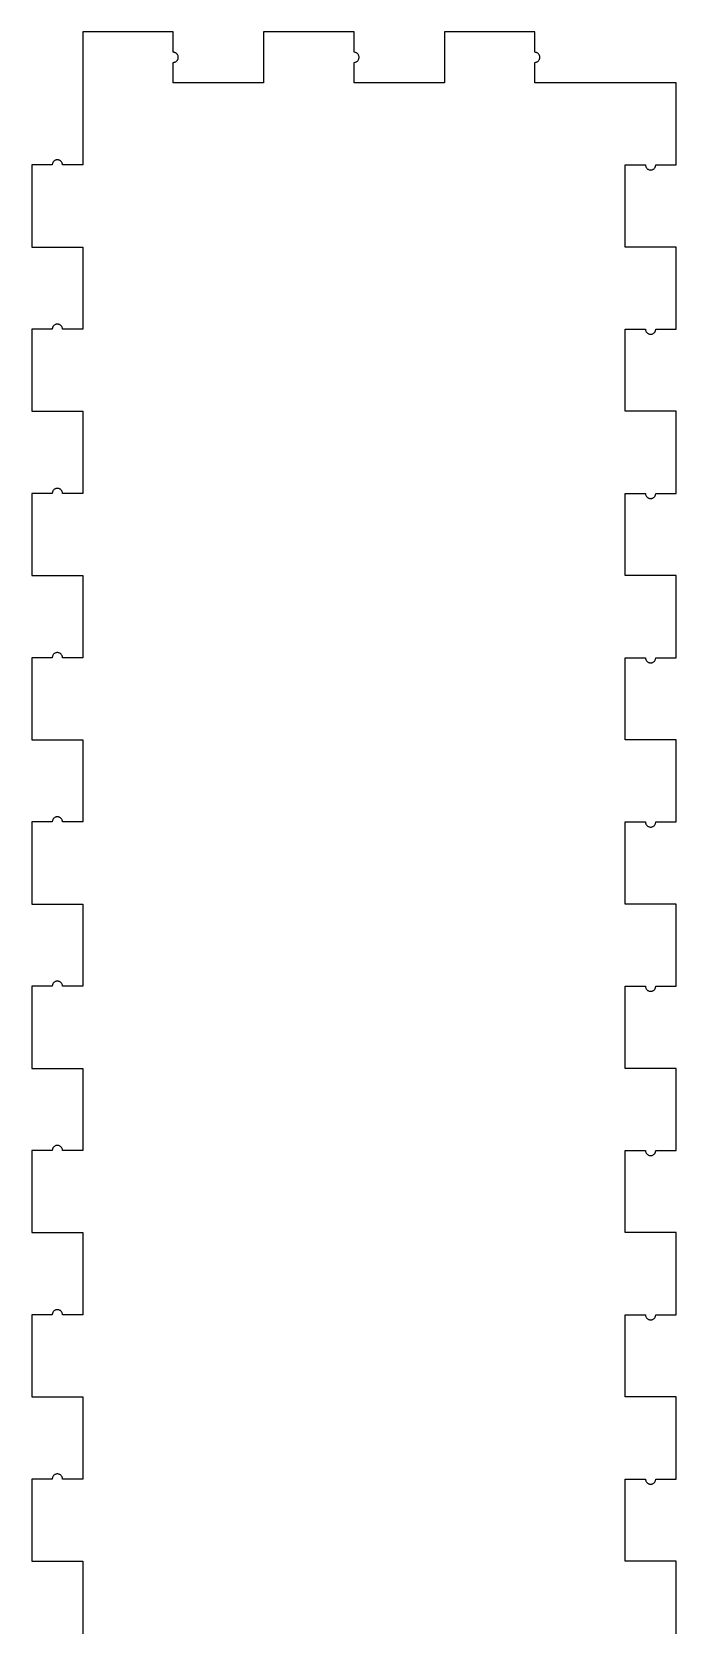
# Model space of a CAD drawing. Header units: metres. Extents: x -3 to 302, y -3 to 183.
# Drawn here: x 176.9 to 216.1, y 86.1 to 183.1 of the extents above; entities that cross this region are included whole.
import ezdxf

# ---------------------------------------------------------------- set-up
doc = ezdxf.new("R2010")
doc.units = ezdxf.units.M

msp = doc.modelspace()

# ---------------------------------------------------------------- linework, layer by layer
for p, q in [((185.5, 183.1), (180, 183.1)), ((180, 183.1), (180, 175)), ((185.5, 181.86), (185.5, 183.1)), ((196.5, 183.1), (191, 183.1)), ((191, 183.1), (191, 180)), ((196.5, 181.86), (196.5, 183.1)), ((207.5, 183.1), (202, 183.1)), ((202, 183.1), (202, 180)), ((207.5, 181.86), (207.5, 183.1)), ((185.532, 181.858), (185.5, 181.86)), ((185.564, 181.853), (185.532, 181.858)), ((185.596, 181.845), (185.564, 181.853)), ((185.626, 181.833), (185.596, 181.845)), ((185.655, 181.818), (185.626, 181.833)), ((185.682, 181.801), (185.655, 181.818)), ((185.707, 181.78), (185.682, 181.801)), ((185.73, 181.757), (185.707, 181.78)), ((185.751, 181.732), (185.73, 181.757)), ((185.768, 181.705), (185.751, 181.732)), ((185.751, 181.368), (185.768, 181.395)), ((185.783, 181.676), (185.768, 181.705)), ((185.768, 181.395), (185.783, 181.424)), ((185.795, 181.646), (185.783, 181.676)), ((185.783, 181.424), (185.795, 181.454)), ((185.803, 181.614), (185.795, 181.646)), ((185.795, 181.454), (185.803, 181.486)), ((185.808, 181.582), (185.803, 181.614)), ((185.803, 181.486), (185.808, 181.518)), ((185.81, 181.55), (185.808, 181.582)), ((185.808, 181.518), (185.81, 181.55)), ((196.532, 181.858), (196.5, 181.86)), ((196.564, 181.853), (196.532, 181.858)), ((196.596, 181.845), (196.564, 181.853)), ((196.626, 181.833), (196.596, 181.845)), ((196.655, 181.818), (196.626, 181.833)), ((196.682, 181.801), (196.655, 181.818)), ((196.707, 181.78), (196.682, 181.801)), ((196.73, 181.757), (196.707, 181.78)), ((196.751, 181.732), (196.73, 181.757)), ((196.768, 181.705), (196.751, 181.732)), ((196.751, 181.368), (196.768, 181.395)), ((196.783, 181.676), (196.768, 181.705)), ((196.768, 181.395), (196.783, 181.424)), ((196.795, 181.646), (196.783, 181.676)), ((196.783, 181.424), (196.795, 181.454)), ((196.803, 181.614), (196.795, 181.646)), ((196.795, 181.454), (196.803, 181.486)), ((196.808, 181.582), (196.803, 181.614)), ((196.803, 181.486), (196.808, 181.518)), ((196.81, 181.55), (196.808, 181.582)), ((196.808, 181.518), (196.81, 181.55)), ((207.532, 181.858), (207.5, 181.86)), ((207.564, 181.853), (207.532, 181.858)), ((207.596, 181.845), (207.564, 181.853)), ((207.626, 181.833), (207.596, 181.845)), ((207.655, 181.818), (207.626, 181.833)), ((207.682, 181.801), (207.655, 181.818)), ((207.707, 181.78), (207.682, 181.801)), ((207.73, 181.757), (207.707, 181.78)), ((207.751, 181.732), (207.73, 181.757)), ((207.768, 181.705), (207.751, 181.732)), ((207.751, 181.368), (207.768, 181.395)), ((207.783, 181.676), (207.768, 181.705)), ((207.768, 181.395), (207.783, 181.424)), ((207.795, 181.646), (207.783, 181.676)), ((207.783, 181.424), (207.795, 181.454)), ((207.803, 181.614), (207.795, 181.646)), ((207.795, 181.454), (207.803, 181.486)), ((207.808, 181.582), (207.803, 181.614)), ((207.803, 181.486), (207.808, 181.518)), ((207.81, 181.55), (207.808, 181.582)), ((207.808, 181.518), (207.81, 181.55)), ((185.5, 181.24), (185.532, 181.242)), ((185.5, 180), (185.5, 181.24)), ((185.532, 181.242), (185.564, 181.247)), ((185.564, 181.247), (185.596, 181.255)), ((185.596, 181.255), (185.626, 181.267)), ((185.626, 181.267), (185.655, 181.282)), ((185.655, 181.282), (185.682, 181.299)), ((185.682, 181.299), (185.707, 181.32)), ((185.707, 181.32), (185.73, 181.343)), ((185.73, 181.343), (185.751, 181.368)), ((196.5, 181.24), (196.532, 181.242)), ((196.5, 180), (196.5, 181.24)), ((196.532, 181.242), (196.564, 181.247)), ((196.564, 181.247), (196.596, 181.255)), ((196.596, 181.255), (196.626, 181.267)), ((196.626, 181.267), (196.655, 181.282)), ((196.655, 181.282), (196.682, 181.299)), ((196.682, 181.299), (196.707, 181.32)), ((196.707, 181.32), (196.73, 181.343)), ((196.73, 181.343), (196.751, 181.368)), ((207.5, 181.24), (207.532, 181.242)), ((207.5, 180), (207.5, 181.24)), ((207.532, 181.242), (207.564, 181.247)), ((207.564, 181.247), (207.596, 181.255)), ((207.596, 181.255), (207.626, 181.267)), ((207.626, 181.267), (207.655, 181.282)), ((207.655, 181.282), (207.682, 181.299)), ((207.682, 181.299), (207.707, 181.32)), ((207.707, 181.32), (207.73, 181.343)), ((207.73, 181.343), (207.751, 181.368)), ((191, 180), (185.5, 180)), ((202, 180), (196.5, 180)), ((216.1, 180), (207.5, 180)), ((216.1, 175), (216.1, 180)), ((178.14, 175), (176.9, 175)), ((176.9, 175), (176.9, 170)), ((178.142, 175.032), (178.14, 175)), ((178.147, 175.064), (178.142, 175.032)), ((178.155, 175.096), (178.147, 175.064)), ((178.167, 175.126), (178.155, 175.096)), ((178.182, 175.155), (178.167, 175.126)), ((178.199, 175.182), (178.182, 175.155)), ((178.22, 175.207), (178.199, 175.182)), ((178.243, 175.23), (178.22, 175.207)), ((178.268, 175.251), (178.243, 175.23)), ((178.295, 175.268), (178.268, 175.251)), ((178.324, 175.283), (178.295, 175.268)), ((178.354, 175.295), (178.324, 175.283)), ((178.386, 175.303), (178.354, 175.295)), ((178.418, 175.308), (178.386, 175.303)), ((178.45, 175.31), (178.418, 175.308)), ((178.482, 175.308), (178.45, 175.31)), ((178.514, 175.303), (178.482, 175.308)), ((178.546, 175.295), (178.514, 175.303)), ((178.576, 175.283), (178.546, 175.295)), ((178.605, 175.268), (178.576, 175.283)), ((178.632, 175.251), (178.605, 175.268)), ((178.657, 175.23), (178.632, 175.251)), ((178.68, 175.207), (178.657, 175.23)), ((178.701, 175.182), (178.68, 175.207)), ((178.718, 175.155), (178.701, 175.182)), ((178.733, 175.126), (178.718, 175.155)), ((178.745, 175.096), (178.733, 175.126)), ((178.753, 175.064), (178.745, 175.096)), ((178.758, 175.032), (178.753, 175.064)), ((178.76, 175), (178.758, 175.032)), ((180, 175), (178.76, 175)), ((213, 170), (213, 175)), ((213, 175), (214.24, 175)), ((214.24, 175), (214.242, 174.968)), ((214.242, 174.968), (214.247, 174.936)), ((214.247, 174.936), (214.255, 174.904)), ((214.255, 174.904), (214.267, 174.874)), ((214.267, 174.874), (214.282, 174.845)), ((214.282, 174.845), (214.299, 174.818)), ((214.299, 174.818), (214.32, 174.793)), ((214.32, 174.793), (214.343, 174.77)), ((214.343, 174.77), (214.368, 174.749)), ((214.368, 174.749), (214.395, 174.732)), ((214.395, 174.732), (214.424, 174.717)), ((214.424, 174.717), (214.454, 174.705)), ((214.454, 174.705), (214.486, 174.697)), ((214.486, 174.697), (214.518, 174.692)), ((214.518, 174.692), (214.55, 174.69)), ((214.55, 174.69), (214.582, 174.692)), ((214.582, 174.692), (214.614, 174.697)), ((214.614, 174.697), (214.646, 174.705)), ((214.646, 174.705), (214.676, 174.717)), ((214.676, 174.717), (214.705, 174.732)), ((214.705, 174.732), (214.732, 174.749)), ((214.732, 174.749), (214.757, 174.77)), ((214.757, 174.77), (214.78, 174.793)), ((214.78, 174.793), (214.801, 174.818)), ((214.801, 174.818), (214.818, 174.845)), ((214.818, 174.845), (214.833, 174.874)), ((214.833, 174.874), (214.845, 174.904)), ((214.845, 174.904), (214.853, 174.936)), ((214.853, 174.936), (214.858, 174.968)), ((214.858, 174.968), (214.86, 175)), ((214.86, 175), (216.1, 175)), ((176.9, 170), (180, 170)), ((180, 170), (180, 165)), ((216.1, 170), (213, 170)), ((216.1, 165), (216.1, 170)), ((178.14, 165), (176.9, 165)), ((176.9, 165), (176.9, 160)), ((178.142, 165.032), (178.14, 165)), ((178.147, 165.064), (178.142, 165.032)), ((178.155, 165.096), (178.147, 165.064)), ((178.167, 165.126), (178.155, 165.096)), ((178.182, 165.155), (178.167, 165.126)), ((178.199, 165.182), (178.182, 165.155)), ((178.22, 165.207), (178.199, 165.182)), ((178.243, 165.23), (178.22, 165.207)), ((178.268, 165.251), (178.243, 165.23)), ((178.295, 165.268), (178.268, 165.251)), ((178.324, 165.283), (178.295, 165.268)), ((178.354, 165.295), (178.324, 165.283)), ((178.386, 165.303), (178.354, 165.295)), ((178.418, 165.308), (178.386, 165.303)), ((178.45, 165.31), (178.418, 165.308)), ((178.482, 165.308), (178.45, 165.31)), ((178.514, 165.303), (178.482, 165.308)), ((178.546, 165.295), (178.514, 165.303)), ((178.576, 165.283), (178.546, 165.295)), ((178.605, 165.268), (178.576, 165.283)), ((178.632, 165.251), (178.605, 165.268)), ((178.657, 165.23), (178.632, 165.251)), ((178.68, 165.207), (178.657, 165.23)), ((178.701, 165.182), (178.68, 165.207)), ((178.718, 165.155), (178.701, 165.182)), ((178.733, 165.126), (178.718, 165.155)), ((178.745, 165.096), (178.733, 165.126)), ((178.753, 165.064), (178.745, 165.096)), ((178.758, 165.032), (178.753, 165.064)), ((178.76, 165), (178.758, 165.032)), ((180, 165), (178.76, 165)), ((213, 160), (213, 165)), ((213, 165), (214.24, 165)), ((214.24, 165), (214.242, 164.968)), ((214.242, 164.968), (214.247, 164.936)), ((214.247, 164.936), (214.255, 164.904)), ((214.255, 164.904), (214.267, 164.874)), ((214.833, 164.874), (214.845, 164.904)), ((214.845, 164.904), (214.853, 164.936)), ((214.853, 164.936), (214.858, 164.968)), ((214.858, 164.968), (214.86, 165)), ((214.86, 165), (216.1, 165)), ((214.267, 164.874), (214.282, 164.845)), ((214.282, 164.845), (214.299, 164.818)), ((214.299, 164.818), (214.32, 164.793)), ((214.32, 164.793), (214.343, 164.77)), ((214.343, 164.77), (214.368, 164.749)), ((214.368, 164.749), (214.395, 164.732)), ((214.395, 164.732), (214.424, 164.717)), ((214.424, 164.717), (214.454, 164.705)), ((214.454, 164.705), (214.486, 164.697)), ((214.486, 164.697), (214.518, 164.692)), ((214.518, 164.692), (214.55, 164.69)), ((214.55, 164.69), (214.582, 164.692)), ((214.582, 164.692), (214.614, 164.697)), ((214.614, 164.697), (214.646, 164.705)), ((214.646, 164.705), (214.676, 164.717)), ((214.676, 164.717), (214.705, 164.732)), ((214.705, 164.732), (214.732, 164.749)), ((214.732, 164.749), (214.757, 164.77)), ((214.757, 164.77), (214.78, 164.793)), ((214.78, 164.793), (214.801, 164.818)), ((214.801, 164.818), (214.818, 164.845)), ((214.818, 164.845), (214.833, 164.874)), ((176.9, 160), (180, 160)), ((180, 160), (180, 155)), ((216.1, 160), (213, 160)), ((216.1, 155), (216.1, 160)), ((178.22, 155.207), (178.199, 155.182)), ((178.243, 155.23), (178.22, 155.207)), ((178.268, 155.251), (178.243, 155.23)), ((178.295, 155.268), (178.268, 155.251)), ((178.324, 155.283), (178.295, 155.268)), ((178.354, 155.295), (178.324, 155.283)), ((178.386, 155.303), (178.354, 155.295)), ((178.418, 155.308), (178.386, 155.303)), ((178.45, 155.31), (178.418, 155.308)), ((178.482, 155.308), (178.45, 155.31)), ((178.514, 155.303), (178.482, 155.308)), ((178.546, 155.295), (178.514, 155.303)), ((178.576, 155.283), (178.546, 155.295)), ((178.605, 155.268), (178.576, 155.283)), ((178.632, 155.251), (178.605, 155.268)), ((178.657, 155.23), (178.632, 155.251)), ((178.68, 155.207), (178.657, 155.23)), ((178.701, 155.182), (178.68, 155.207)), ((178.14, 155), (176.9, 155)), ((176.9, 155), (176.9, 150)), ((178.142, 155.032), (178.14, 155)), ((178.147, 155.064), (178.142, 155.032)), ((178.155, 155.096), (178.147, 155.064)), ((178.167, 155.126), (178.155, 155.096)), ((178.182, 155.155), (178.167, 155.126)), ((178.199, 155.182), (178.182, 155.155)), ((178.718, 155.155), (178.701, 155.182)), ((178.733, 155.126), (178.718, 155.155)), ((178.745, 155.096), (178.733, 155.126)), ((178.753, 155.064), (178.745, 155.096)), ((178.758, 155.032), (178.753, 155.064)), ((178.76, 155), (178.758, 155.032)), ((180, 155), (178.76, 155)), ((213, 150), (213, 155)), ((213, 155), (214.24, 155)), ((214.24, 155), (214.242, 154.968)), ((214.242, 154.968), (214.247, 154.936)), ((214.247, 154.936), (214.255, 154.904)), ((214.255, 154.904), (214.267, 154.874)), ((214.267, 154.874), (214.282, 154.845)), ((214.282, 154.845), (214.299, 154.818)), ((214.299, 154.818), (214.32, 154.793)), ((214.32, 154.793), (214.343, 154.77)), ((214.343, 154.77), (214.368, 154.749)), ((214.368, 154.749), (214.395, 154.732)), ((214.395, 154.732), (214.424, 154.717)), ((214.424, 154.717), (214.454, 154.705)), ((214.454, 154.705), (214.486, 154.697)), ((214.486, 154.697), (214.518, 154.692)), ((214.518, 154.692), (214.55, 154.69)), ((214.55, 154.69), (214.582, 154.692)), ((214.582, 154.692), (214.614, 154.697)), ((214.614, 154.697), (214.646, 154.705)), ((214.646, 154.705), (214.676, 154.717)), ((214.676, 154.717), (214.705, 154.732)), ((214.705, 154.732), (214.732, 154.749)), ((214.732, 154.749), (214.757, 154.77)), ((214.757, 154.77), (214.78, 154.793)), ((214.78, 154.793), (214.801, 154.818)), ((214.801, 154.818), (214.818, 154.845)), ((214.818, 154.845), (214.833, 154.874)), ((214.833, 154.874), (214.845, 154.904)), ((214.845, 154.904), (214.853, 154.936)), ((214.853, 154.936), (214.858, 154.968)), ((214.858, 154.968), (214.86, 155)), ((214.86, 155), (216.1, 155)), ((176.9, 150), (180, 150)), ((180, 150), (180, 145)), ((216.1, 150), (213, 150)), ((216.1, 145), (216.1, 150)), ((178.14, 145), (176.9, 145)), ((176.9, 145), (176.9, 140)), ((178.142, 145.032), (178.14, 145)), ((178.147, 145.064), (178.142, 145.032)), ((178.155, 145.096), (178.147, 145.064)), ((178.167, 145.126), (178.155, 145.096)), ((178.182, 145.155), (178.167, 145.126)), ((178.199, 145.182), (178.182, 145.155)), ((178.22, 145.207), (178.199, 145.182)), ((178.243, 145.23), (178.22, 145.207)), ((178.268, 145.251), (178.243, 145.23)), ((178.295, 145.268), (178.268, 145.251)), ((178.324, 145.283), (178.295, 145.268)), ((178.354, 145.295), (178.324, 145.283)), ((178.386, 145.303), (178.354, 145.295)), ((178.418, 145.308), (178.386, 145.303)), ((178.45, 145.31), (178.418, 145.308)), ((178.482, 145.308), (178.45, 145.31)), ((178.514, 145.303), (178.482, 145.308)), ((178.546, 145.295), (178.514, 145.303)), ((178.576, 145.283), (178.546, 145.295)), ((178.605, 145.268), (178.576, 145.283)), ((178.632, 145.251), (178.605, 145.268)), ((178.657, 145.23), (178.632, 145.251)), ((178.68, 145.207), (178.657, 145.23)), ((178.701, 145.182), (178.68, 145.207)), ((178.718, 145.155), (178.701, 145.182)), ((178.733, 145.126), (178.718, 145.155)), ((178.745, 145.096), (178.733, 145.126)), ((178.753, 145.064), (178.745, 145.096)), ((178.758, 145.032), (178.753, 145.064)), ((178.76, 145), (178.758, 145.032)), ((180, 145), (178.76, 145)), ((213, 140), (213, 145)), ((213, 145), (214.24, 145)), ((214.24, 145), (214.242, 144.968)), ((214.242, 144.968), (214.247, 144.936)), ((214.247, 144.936), (214.255, 144.904)), ((214.255, 144.904), (214.267, 144.874)), ((214.267, 144.874), (214.282, 144.845)), ((214.282, 144.845), (214.299, 144.818)), ((214.299, 144.818), (214.32, 144.793)), ((214.32, 144.793), (214.343, 144.77)), ((214.343, 144.77), (214.368, 144.749)), ((214.368, 144.749), (214.395, 144.732)), ((214.395, 144.732), (214.424, 144.717)), ((214.424, 144.717), (214.454, 144.705)), ((214.454, 144.705), (214.486, 144.697)), ((214.486, 144.697), (214.518, 144.692)), ((214.518, 144.692), (214.55, 144.69)), ((214.55, 144.69), (214.582, 144.692)), ((214.582, 144.692), (214.614, 144.697)), ((214.614, 144.697), (214.646, 144.705)), ((214.646, 144.705), (214.676, 144.717)), ((214.676, 144.717), (214.705, 144.732)), ((214.705, 144.732), (214.732, 144.749)), ((214.732, 144.749), (214.757, 144.77)), ((214.757, 144.77), (214.78, 144.793)), ((214.78, 144.793), (214.801, 144.818)), ((214.801, 144.818), (214.818, 144.845)), ((214.818, 144.845), (214.833, 144.874)), ((214.833, 144.874), (214.845, 144.904)), ((214.845, 144.904), (214.853, 144.936)), ((214.853, 144.936), (214.858, 144.968)), ((214.858, 144.968), (214.86, 145)), ((214.86, 145), (216.1, 145)), ((176.9, 140), (180, 140)), ((180, 140), (180, 135)), ((216.1, 140), (213, 140)), ((216.1, 135), (216.1, 140)), ((178.14, 135), (176.9, 135)), ((176.9, 135), (176.9, 130)), ((178.142, 135.032), (178.14, 135)), ((178.147, 135.064), (178.142, 135.032)), ((178.155, 135.096), (178.147, 135.064)), ((178.167, 135.126), (178.155, 135.096)), ((178.182, 135.155), (178.167, 135.126)), ((178.199, 135.182), (178.182, 135.155)), ((178.22, 135.207), (178.199, 135.182)), ((178.243, 135.23), (178.22, 135.207)), ((178.268, 135.251), (178.243, 135.23)), ((178.295, 135.268), (178.268, 135.251)), ((178.324, 135.283), (178.295, 135.268)), ((178.354, 135.295), (178.324, 135.283)), ((178.386, 135.303), (178.354, 135.295)), ((178.418, 135.308), (178.386, 135.303)), ((178.45, 135.31), (178.418, 135.308)), ((178.482, 135.308), (178.45, 135.31)), ((178.514, 135.303), (178.482, 135.308)), ((178.546, 135.295), (178.514, 135.303)), ((178.576, 135.283), (178.546, 135.295)), ((178.605, 135.268), (178.576, 135.283)), ((178.632, 135.251), (178.605, 135.268)), ((178.657, 135.23), (178.632, 135.251)), ((178.68, 135.207), (178.657, 135.23)), ((178.701, 135.182), (178.68, 135.207)), ((178.718, 135.155), (178.701, 135.182)), ((178.733, 135.126), (178.718, 135.155)), ((178.745, 135.096), (178.733, 135.126)), ((178.753, 135.064), (178.745, 135.096)), ((178.758, 135.032), (178.753, 135.064)), ((178.76, 135), (178.758, 135.032)), ((180, 135), (178.76, 135)), ((213, 130), (213, 135)), ((213, 135), (214.24, 135)), ((214.24, 135), (214.242, 134.968)), ((214.242, 134.968), (214.247, 134.936)), ((214.247, 134.936), (214.255, 134.904)), ((214.255, 134.904), (214.267, 134.874)), ((214.267, 134.874), (214.282, 134.845)), ((214.282, 134.845), (214.299, 134.818)), ((214.801, 134.818), (214.818, 134.845)), ((214.818, 134.845), (214.833, 134.874)), ((214.833, 134.874), (214.845, 134.904)), ((214.845, 134.904), (214.853, 134.936)), ((214.853, 134.936), (214.858, 134.968)), ((214.858, 134.968), (214.86, 135)), ((214.86, 135), (216.1, 135)), ((214.299, 134.818), (214.32, 134.793)), ((214.32, 134.793), (214.343, 134.77)), ((214.343, 134.77), (214.368, 134.749)), ((214.368, 134.749), (214.395, 134.732)), ((214.395, 134.732), (214.424, 134.717)), ((214.424, 134.717), (214.454, 134.705)), ((214.454, 134.705), (214.486, 134.697)), ((214.486, 134.697), (214.518, 134.692)), ((214.518, 134.692), (214.55, 134.69)), ((214.55, 134.69), (214.582, 134.692)), ((214.582, 134.692), (214.614, 134.697)), ((214.614, 134.697), (214.646, 134.705)), ((214.646, 134.705), (214.676, 134.717)), ((214.676, 134.717), (214.705, 134.732)), ((214.705, 134.732), (214.732, 134.749)), ((214.732, 134.749), (214.757, 134.77)), ((214.757, 134.77), (214.78, 134.793)), ((214.78, 134.793), (214.801, 134.818)), ((176.9, 130), (180, 130)), ((180, 130), (180, 125)), ((216.1, 130), (213, 130)), ((216.1, 125), (216.1, 130)), ((178.167, 125.126), (178.155, 125.096)), ((178.182, 125.155), (178.167, 125.126)), ((178.199, 125.182), (178.182, 125.155)), ((178.22, 125.207), (178.199, 125.182)), ((178.243, 125.23), (178.22, 125.207)), ((178.268, 125.251), (178.243, 125.23)), ((178.295, 125.268), (178.268, 125.251)), ((178.324, 125.283), (178.295, 125.268)), ((178.354, 125.295), (178.324, 125.283)), ((178.386, 125.303), (178.354, 125.295)), ((178.418, 125.308), (178.386, 125.303)), ((178.45, 125.31), (178.418, 125.308)), ((178.482, 125.308), (178.45, 125.31)), ((178.514, 125.303), (178.482, 125.308)), ((178.546, 125.295), (178.514, 125.303)), ((178.576, 125.283), (178.546, 125.295)), ((178.605, 125.268), (178.576, 125.283)), ((178.632, 125.251), (178.605, 125.268)), ((178.657, 125.23), (178.632, 125.251)), ((178.68, 125.207), (178.657, 125.23)), ((178.701, 125.182), (178.68, 125.207)), ((178.718, 125.155), (178.701, 125.182)), ((178.733, 125.126), (178.718, 125.155)), ((178.745, 125.096), (178.733, 125.126)), ((178.14, 125), (176.9, 125)), ((176.9, 125), (176.9, 120)), ((178.142, 125.032), (178.14, 125)), ((178.147, 125.064), (178.142, 125.032)), ((178.155, 125.096), (178.147, 125.064)), ((178.753, 125.064), (178.745, 125.096)), ((178.758, 125.032), (178.753, 125.064)), ((178.76, 125), (178.758, 125.032)), ((180, 125), (178.76, 125)), ((213, 120), (213, 125)), ((213, 125), (214.24, 125)), ((214.24, 125), (214.242, 124.968)), ((214.242, 124.968), (214.247, 124.936)), ((214.247, 124.936), (214.255, 124.904)), ((214.255, 124.904), (214.267, 124.874)), ((214.267, 124.874), (214.282, 124.845)), ((214.282, 124.845), (214.299, 124.818)), ((214.299, 124.818), (214.32, 124.793)), ((214.32, 124.793), (214.343, 124.77)), ((214.343, 124.77), (214.368, 124.749)), ((214.368, 124.749), (214.395, 124.732)), ((214.395, 124.732), (214.424, 124.717)), ((214.424, 124.717), (214.454, 124.705)), ((214.454, 124.705), (214.486, 124.697)), ((214.486, 124.697), (214.518, 124.692)), ((214.518, 124.692), (214.55, 124.69)), ((214.55, 124.69), (214.582, 124.692)), ((214.582, 124.692), (214.614, 124.697)), ((214.614, 124.697), (214.646, 124.705)), ((214.646, 124.705), (214.676, 124.717)), ((214.676, 124.717), (214.705, 124.732)), ((214.705, 124.732), (214.732, 124.749)), ((214.732, 124.749), (214.757, 124.77)), ((214.757, 124.77), (214.78, 124.793)), ((214.78, 124.793), (214.801, 124.818)), ((214.801, 124.818), (214.818, 124.845)), ((214.818, 124.845), (214.833, 124.874)), ((214.833, 124.874), (214.845, 124.904)), ((214.845, 124.904), (214.853, 124.936)), ((214.853, 124.936), (214.858, 124.968)), ((214.858, 124.968), (214.86, 125)), ((214.86, 125), (216.1, 125)), ((176.9, 120), (180, 120)), ((180, 120), (180, 115)), ((216.1, 120), (213, 120)), ((216.1, 115), (216.1, 120)), ((178.14, 115), (176.9, 115)), ((176.9, 115), (176.9, 110)), ((178.142, 115.032), (178.14, 115)), ((178.147, 115.064), (178.142, 115.032)), ((178.155, 115.096), (178.147, 115.064)), ((178.167, 115.126), (178.155, 115.096)), ((178.182, 115.155), (178.167, 115.126)), ((178.199, 115.182), (178.182, 115.155)), ((178.22, 115.207), (178.199, 115.182)), ((178.243, 115.23), (178.22, 115.207)), ((178.268, 115.251), (178.243, 115.23)), ((178.295, 115.268), (178.268, 115.251)), ((178.324, 115.283), (178.295, 115.268)), ((178.354, 115.295), (178.324, 115.283)), ((178.386, 115.303), (178.354, 115.295)), ((178.418, 115.308), (178.386, 115.303)), ((178.45, 115.31), (178.418, 115.308)), ((178.482, 115.308), (178.45, 115.31)), ((178.514, 115.303), (178.482, 115.308)), ((178.546, 115.295), (178.514, 115.303)), ((178.576, 115.283), (178.546, 115.295)), ((178.605, 115.268), (178.576, 115.283)), ((178.632, 115.251), (178.605, 115.268)), ((178.657, 115.23), (178.632, 115.251)), ((178.68, 115.207), (178.657, 115.23)), ((178.701, 115.182), (178.68, 115.207)), ((178.718, 115.155), (178.701, 115.182)), ((178.733, 115.126), (178.718, 115.155)), ((178.745, 115.096), (178.733, 115.126)), ((178.753, 115.064), (178.745, 115.096)), ((178.758, 115.032), (178.753, 115.064)), ((178.76, 115), (178.758, 115.032)), ((180, 115), (178.76, 115)), ((213, 110), (213, 115)), ((213, 115), (214.24, 115)), ((214.24, 115), (214.242, 114.968)), ((214.242, 114.968), (214.247, 114.936)), ((214.247, 114.936), (214.255, 114.904)), ((214.255, 114.904), (214.267, 114.874)), ((214.267, 114.874), (214.282, 114.845)), ((214.282, 114.845), (214.299, 114.818)), ((214.299, 114.818), (214.32, 114.793)), ((214.32, 114.793), (214.343, 114.77)), ((214.343, 114.77), (214.368, 114.749)), ((214.368, 114.749), (214.395, 114.732)), ((214.395, 114.732), (214.424, 114.717)), ((214.424, 114.717), (214.454, 114.705)), ((214.454, 114.705), (214.486, 114.697)), ((214.486, 114.697), (214.518, 114.692)), ((214.518, 114.692), (214.55, 114.69)), ((214.55, 114.69), (214.582, 114.692)), ((214.582, 114.692), (214.614, 114.697)), ((214.614, 114.697), (214.646, 114.705)), ((214.646, 114.705), (214.676, 114.717)), ((214.676, 114.717), (214.705, 114.732)), ((214.705, 114.732), (214.732, 114.749)), ((214.732, 114.749), (214.757, 114.77)), ((214.757, 114.77), (214.78, 114.793)), ((214.78, 114.793), (214.801, 114.818)), ((214.801, 114.818), (214.818, 114.845)), ((214.818, 114.845), (214.833, 114.874)), ((214.833, 114.874), (214.845, 114.904)), ((214.845, 114.904), (214.853, 114.936)), ((214.853, 114.936), (214.858, 114.968)), ((214.858, 114.968), (214.86, 115)), ((214.86, 115), (216.1, 115)), ((176.9, 110), (180, 110)), ((180, 110), (180, 105)), ((216.1, 110), (213, 110)), ((216.1, 105), (216.1, 110)), ((178.14, 105), (176.9, 105)), ((176.9, 105), (176.9, 100)), ((178.142, 105.032), (178.14, 105)), ((178.147, 105.064), (178.142, 105.032)), ((178.155, 105.096), (178.147, 105.064)), ((178.167, 105.126), (178.155, 105.096)), ((178.182, 105.155), (178.167, 105.126)), ((178.199, 105.182), (178.182, 105.155)), ((178.22, 105.207), (178.199, 105.182)), ((178.243, 105.23), (178.22, 105.207)), ((178.268, 105.251), (178.243, 105.23)), ((178.295, 105.268), (178.268, 105.251)), ((178.324, 105.283), (178.295, 105.268)), ((178.354, 105.295), (178.324, 105.283)), ((178.386, 105.303), (178.354, 105.295)), ((178.418, 105.308), (178.386, 105.303)), ((178.45, 105.31), (178.418, 105.308)), ((178.482, 105.308), (178.45, 105.31)), ((178.514, 105.303), (178.482, 105.308)), ((178.546, 105.295), (178.514, 105.303)), ((178.576, 105.283), (178.546, 105.295)), ((178.605, 105.268), (178.576, 105.283)), ((178.632, 105.251), (178.605, 105.268)), ((178.657, 105.23), (178.632, 105.251)), ((178.68, 105.207), (178.657, 105.23)), ((178.701, 105.182), (178.68, 105.207)), ((178.718, 105.155), (178.701, 105.182)), ((178.733, 105.126), (178.718, 105.155)), ((178.745, 105.096), (178.733, 105.126)), ((178.753, 105.064), (178.745, 105.096)), ((178.758, 105.032), (178.753, 105.064)), ((178.76, 105), (178.758, 105.032)), ((180, 105), (178.76, 105)), ((213, 100), (213, 105)), ((213, 105), (214.24, 105)), ((214.24, 105), (214.242, 104.968)), ((214.242, 104.968), (214.247, 104.936)), ((214.247, 104.936), (214.255, 104.904)), ((214.255, 104.904), (214.267, 104.874)), ((214.267, 104.874), (214.282, 104.845)), ((214.282, 104.845), (214.299, 104.818)), ((214.299, 104.818), (214.32, 104.793)), ((214.32, 104.793), (214.343, 104.77)), ((214.343, 104.77), (214.368, 104.749)), ((214.732, 104.749), (214.757, 104.77)), ((214.757, 104.77), (214.78, 104.793)), ((214.78, 104.793), (214.801, 104.818)), ((214.801, 104.818), (214.818, 104.845)), ((214.818, 104.845), (214.833, 104.874)), ((214.833, 104.874), (214.845, 104.904)), ((214.845, 104.904), (214.853, 104.936)), ((214.853, 104.936), (214.858, 104.968)), ((214.858, 104.968), (214.86, 105)), ((214.86, 105), (216.1, 105)), ((214.368, 104.749), (214.395, 104.732)), ((214.395, 104.732), (214.424, 104.717)), ((214.424, 104.717), (214.454, 104.705)), ((214.454, 104.705), (214.486, 104.697)), ((214.486, 104.697), (214.518, 104.692)), ((214.518, 104.692), (214.55, 104.69)), ((214.55, 104.69), (214.582, 104.692)), ((214.582, 104.692), (214.614, 104.697)), ((214.614, 104.697), (214.646, 104.705)), ((214.646, 104.705), (214.676, 104.717)), ((214.676, 104.717), (214.705, 104.732)), ((214.705, 104.732), (214.732, 104.749)), ((176.9, 100), (180, 100)), ((180, 100), (180, 95)), ((216.1, 100), (213, 100)), ((216.1, 95), (216.1, 100)), ((178.147, 95.0644), (178.142, 95.0324)), ((178.155, 95.0958), (178.147, 95.0644)), ((178.167, 95.1261), (178.155, 95.0958)), ((178.182, 95.155), (178.167, 95.1261)), ((178.199, 95.1822), (178.182, 95.155)), ((178.22, 95.2074), (178.199, 95.1822)), ((178.243, 95.2304), (178.22, 95.2074)), ((178.268, 95.2508), (178.243, 95.2304)), ((178.295, 95.2685), (178.268, 95.2508)), ((178.324, 95.2832), (178.295, 95.2685)), ((178.354, 95.2948), (178.324, 95.2832)), ((178.386, 95.3032), (178.354, 95.2948)), ((178.418, 95.3083), (178.386, 95.3032)), ((178.45, 95.31), (178.418, 95.3083)), ((178.482, 95.3083), (178.45, 95.31)), ((178.514, 95.3032), (178.482, 95.3083)), ((178.546, 95.2948), (178.514, 95.3032)), ((178.576, 95.2832), (178.546, 95.2948)), ((178.605, 95.2685), (178.576, 95.2832)), ((178.632, 95.2508), (178.605, 95.2685)), ((178.657, 95.2304), (178.632, 95.2508)), ((178.68, 95.2074), (178.657, 95.2304)), ((178.701, 95.1822), (178.68, 95.2074)), ((178.718, 95.155), (178.701, 95.1822)), ((178.733, 95.1261), (178.718, 95.155)), ((178.745, 95.0958), (178.733, 95.1261)), ((178.753, 95.0644), (178.745, 95.0958)), ((178.758, 95.0324), (178.753, 95.0644)), ((178.14, 95), (176.9, 95)), ((176.9, 95), (176.9, 90)), ((178.142, 95.0324), (178.14, 95)), ((178.76, 95), (178.758, 95.0324)), ((180, 95), (178.76, 95)), ((213, 90), (213, 95)), ((213, 95), (214.24, 95)), ((214.24, 95), (214.242, 94.9676)), ((214.242, 94.9676), (214.247, 94.9356)), ((214.247, 94.9356), (214.255, 94.9042)), ((214.255, 94.9042), (214.267, 94.8739)), ((214.267, 94.8739), (214.282, 94.845)), ((214.282, 94.845), (214.299, 94.8178)), ((214.299, 94.8178), (214.32, 94.7926)), ((214.32, 94.7926), (214.343, 94.7696)), ((214.343, 94.7696), (214.368, 94.7492)), ((214.368, 94.7492), (214.395, 94.7315)), ((214.395, 94.7315), (214.424, 94.7168)), ((214.424, 94.7168), (214.454, 94.7052)), ((214.454, 94.7052), (214.486, 94.6968)), ((214.486, 94.6968), (214.518, 94.6917)), ((214.518, 94.6917), (214.55, 94.69)), ((214.55, 94.69), (214.582, 94.6917)), ((214.582, 94.6917), (214.614, 94.6968)), ((214.614, 94.6968), (214.646, 94.7052)), ((214.646, 94.7052), (214.676, 94.7168)), ((214.676, 94.7168), (214.705, 94.7315)), ((214.705, 94.7315), (214.732, 94.7492)), ((214.732, 94.7492), (214.757, 94.7696)), ((214.757, 94.7696), (214.78, 94.7926)), ((214.78, 94.7926), (214.801, 94.8178)), ((214.801, 94.8178), (214.818, 94.845)), ((214.818, 94.845), (214.833, 94.8739)), ((214.833, 94.8739), (214.845, 94.9042)), ((214.845, 94.9042), (214.853, 94.9356)), ((214.853, 94.9356), (214.858, 94.9676)), ((214.858, 94.9676), (214.86, 95)), ((214.86, 95), (216.1, 95)), ((176.9, 90), (180, 90)), ((180, 90), (180, 85)), ((216.1, 90), (213, 90)), ((216.1, 85), (216.1, 90))]:
    msp.add_line(p, q)

doc.saveas('drawing.dxf')
